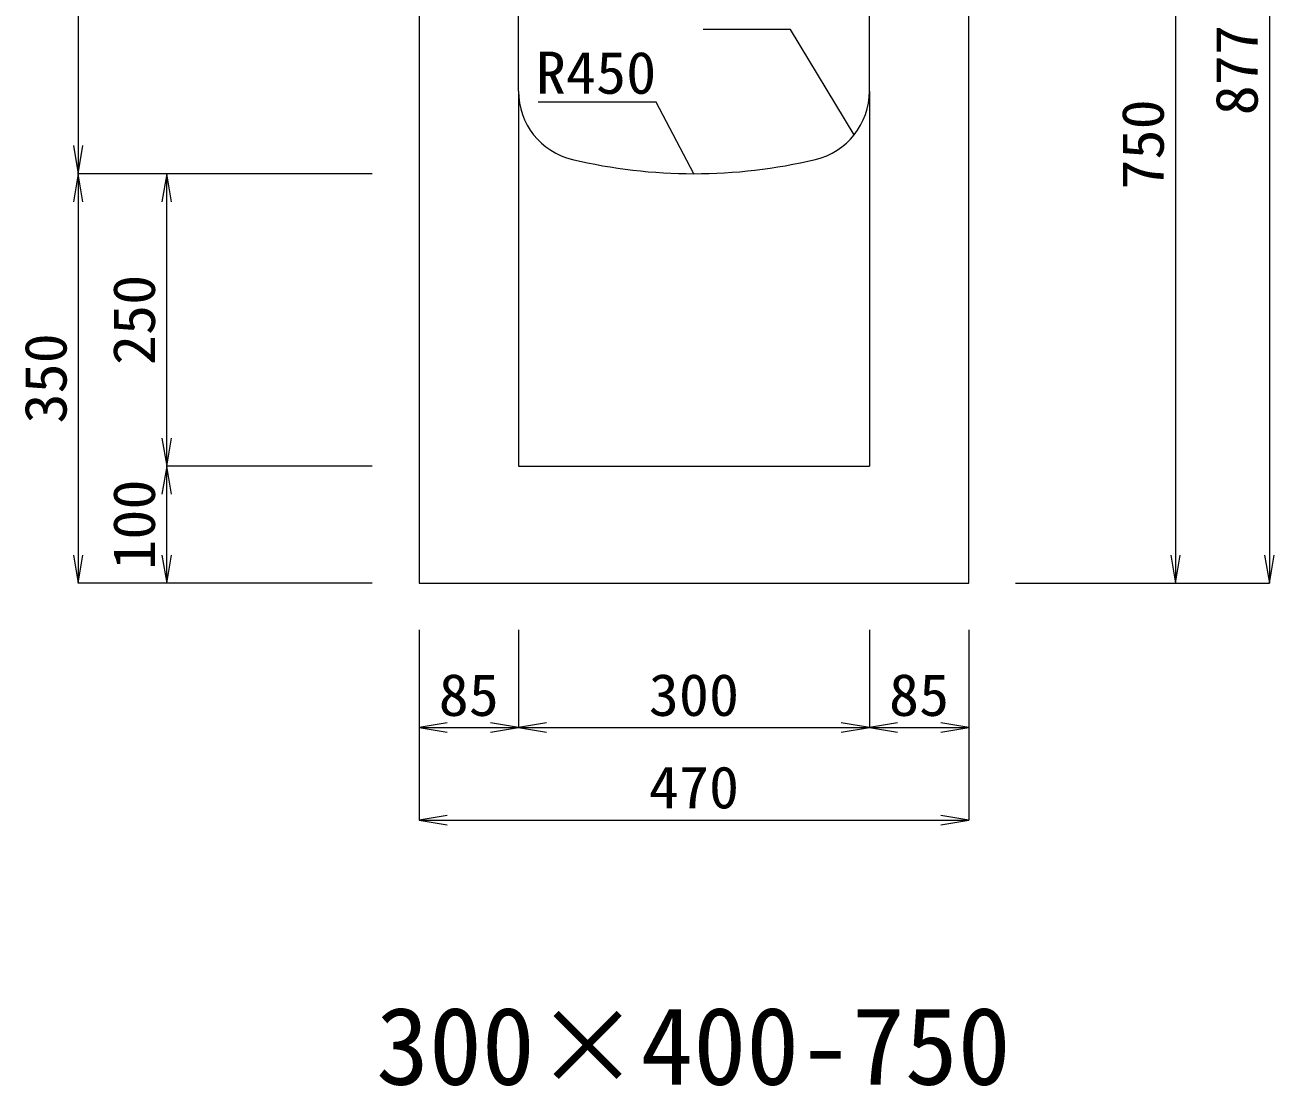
# Model space of a CAD drawing. Units: millimetres at full size. Extents: x -734 to 58102, y 49499 to 87169.
# Drawn here: x 5238 to 6305, y 62346 to 63253 of the extents above; entities that cross this region are included whole.
import ezdxf
from ezdxf.enums import TextEntityAlignment as Align

# ---------------------------------------------------------------- set-up
doc = ezdxf.new("R2010")
doc.units = ezdxf.units.MM
doc.header["$LTSCALE"] = 50
doc.linetypes.add('DASHED_SPACED', pattern=[12, 6, -6])
for name, color, linetype, lineweight in [('0_2', 7, 'DASHED_SPACED', 9), ('寸法線', 7, 'Continuous', 13), ('引出線', 4, 'Continuous', 13), ('本体', 2, 'Continuous', 20)]:
    doc.layers.add(name, color=color, linetype=linetype, lineweight=lineweight)
doc.styles.add('ＭＳ ゴシック', font='')
doc.styles.add('ＭＳ 明朝', font='')
doc.styles.get('ＭＳ ゴシック').set_extended_font_data('MS Gothic')
doc.styles.get('ＭＳ 明朝').set_extended_font_data('MS Mincho')

# ---------------------------------------------------------------- blocks, each defined once
blk = doc.blocks.new('open_arrow')
at = {"color": 0, "linetype": 'Continuous', "lineweight": -2}
blk.add_lwpolyline([(7.5, 1.25), (0, 0), (7.5, -1.25)], dxfattribs=at)

msp = doc.modelspace()

# ---------------------------------------------------------------- linework, layer by layer
at = {"layer": '寸法線'}
for p, q in [((6301.49, 63653.38), (6301.49, 62776.38)), ((5283.14, 63526.38), (5283.14, 63126.38)), ((6221.23, 63526.38), (6221.23, 62776.38)), ((5283.14, 63126.38), (5283.14, 62776.38)), ((5534.48, 63126.38), (5283.14, 63126.38)), ((5534.48, 63126.38), (5283.14, 63126.38)), ((5358.69, 62876.38), (5358.69, 63126.38)), ((5534.48, 63126.38), (5358.69, 63126.38)), ((5534.48, 62876.38), (5358.69, 62876.38)), ((5358.69, 62776.38), (5358.69, 62876.38)), ((5534.48, 62876.38), (5358.69, 62876.38)), ((5534.48, 62776.38), (5283.14, 62776.38)), ((5534.48, 62776.38), (5358.69, 62776.38)), ((6084.52, 62776.38), (6301.49, 62776.38)), ((6084.52, 62776.38), (6221.23, 62776.38)), ((5574.5, 62736.36), (5574.5, 62573.79)), ((5574.5, 62736.36), (5574.5, 62652.84)), ((5659.5, 62736.36), (5659.5, 62652.84)), ((5659.5, 62736.36), (5659.5, 62652.84)), ((5959.5, 62736.36), (5959.5, 62652.84)), ((5959.5, 62736.36), (5959.5, 62652.84)), ((6044.5, 62736.36), (6044.5, 62573.79)), ((6044.5, 62736.36), (6044.5, 62652.84)), ((5574.5, 62652.84), (5659.5, 62652.84)), ((5659.5, 62652.84), (5959.5, 62652.84)), ((5959.5, 62652.84), (6044.5, 62652.84)), ((5574.5, 62573.79), (6044.5, 62573.79))]:
    msp.add_line(p, q, dxfattribs=at)
at = {"layer": '引出線'}
for points in [[(5946.57, 63159.7), (5892.16, 63249.59), (5817.49, 63249.59)], [(5809.5, 63126.38), (5777.28, 63187.53), (5676.27, 63187.53)]]:
    msp.add_lwpolyline(points, dxfattribs=at)
at = {"layer": '本体'}
for p, q in [((5574.5, 63526.38), (5574.5, 62776.38)), ((5659.5, 63196.91), (5659.5, 63526.38)), ((5959.5, 63196.91), (5959.5, 63526.38)), ((6044.5, 62776.38), (6044.5, 63526.38)), ((5659.5, 63196.91), (5659.5, 62876.38)), ((5959.5, 63196.91), (5959.5, 62876.38)), ((5659.5, 62876.38), (5959.5, 62876.38)), ((5574.5, 62776.38), (6044.5, 62776.38))]:
    msp.add_line(p, q, dxfattribs=at)
for centre, radius, start, end in [((5719.5, 63196.91), 60, 180, 256.65785), ((5899.5, 63196.91), 60, 283.34237, 0), ((5809.5, 63576.38), 450, 256.65777, 283.34225)]:
    msp.add_arc(centre, radius, start, end, dxfattribs=at)

# ---------------------------------------------------------------- block references
at = {"layer": '寸法線', "xscale": 3.2, "yscale": 3.2}
for p, rotation in [((5283.14, 63126.38), 90), ((5283.14, 63126.38), 270), ((5358.69, 63126.38), 270), ((5358.69, 62876.38), 90), ((5358.69, 62876.38), 270), ((5283.14, 62776.38), 90), ((5358.69, 62776.38), 90), ((6221.23, 62776.38), 90), ((6301.49, 62776.38), 90), ((5659.5, 62652.84), 180), ((5959.5, 62652.84), 180), ((6044.5, 62652.84), 180), ((6044.5, 62573.79), 180)]:
    msp.add_blockref('open_arrow', p, dxfattribs=dict(at, rotation=rotation))
for p in [(5574.5, 62652.84), (5659.5, 62652.84), (5959.5, 62652.84), (5574.5, 62573.79)]:
    msp.add_blockref('open_arrow', p, dxfattribs=at)
at = {"layer": '引出線', "xscale": 0.0533, "yscale": 0.0533}
for p, rotation in [((5946.57, 63159.7), 121.2), ((5809.5, 63126.38), 117.8)]:
    msp.add_blockref('open_arrow', p, dxfattribs=dict(at, rotation=rotation))

# ---------------------------------------------------------------- texts
at = {"layer": '0_2', "style": 'ＭＳ ゴシック'}
msp.add_text('300×400-750', height=66.46, dxfattribs=at).set_placement((5809.02, 62380.78), align=Align.MIDDLE_CENTER)
at = {"layer": '寸法線', "style": 'ＭＳ 明朝', "width": 1.05}
for s, p in [('877', (6273.47, 63214.88)), ('750', (6193.21, 63151.38)), ('250', (5330.67, 63001.38)), ('350', (5255.12, 62951.38)), ('100', (5330.67, 62826.38))]:
    msp.add_text(s, height=36.03, rotation=90, dxfattribs=at).set_placement(p, align=Align.MIDDLE_CENTER)
for s, p in [('85', (5617, 62680.86)), ('300', (5809.5, 62680.86)), ('85', (6002, 62680.86)), ('470', (5809.5, 62601.81))]:
    msp.add_text(s, height=36.03, dxfattribs=at).set_placement(p, align=Align.MIDDLE_CENTER)
at = {"layer": '引出線', "style": 'ＭＳ 明朝', "width": 1.05}
msp.add_text('R450', height=36.03, dxfattribs=at).set_placement((5777.28, 63230.73), align=Align.TOP_RIGHT)

doc.saveas('drawing.dxf')
